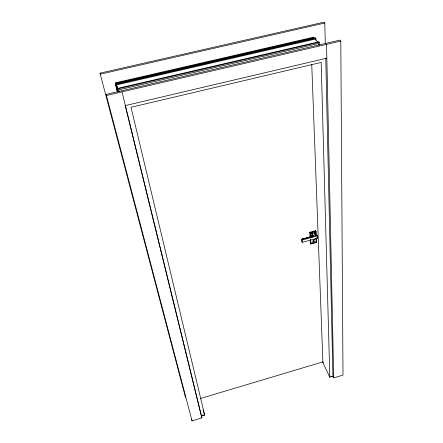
<?xml version="1.0" encoding="UTF-8"?>
<svg xmlns="http://www.w3.org/2000/svg" width="443" height="443" viewBox="0 0 443 443"><rect width="100%" height="100%" fill="white"/><g stroke="black" fill="none" stroke-linecap="round" stroke-linejoin="round"><path stroke-width="0.66" d="M309.845 232.414L310.338 232.813L315.997 231.252L310.166 232.664L310.288 237.049L310.593 237.199L310.045 236.612L309.923 232.232L315.66 230.676L316.164 235.449M316.08 238.982L316.357 242.354L310.908 243.91L310.609 243.766L310.416 239.641M314.364 234.225L314.314 233.062L315.842 231.318L315.66 230.676M315.449 230.665L315.842 231.318C315.505 234.103 310.604 232.182 312.071 235.432L310.288 237.049M310.128 232.104L310.338 232.813L312.049 233.633L309.923 232.232M315.671 238.533L313.86 240.267L313.422 240.012L313.029 240.438L313.112 241.745L310.704 243.899L310.205 239.89M313.528 241.95L313.085 241.701L313.528 241.95L313.893 241.479L313.86 240.267M315.759 235.704L316.867 235.172L301.666 239.303L301.805 241.596L302.22 242.371L317.387 238.229L317.299 235.936L316.867 235.172L315.759 235.704L314.253 233.035L315.842 231.318L316.014 235.659M313.5 236.329L312.049 233.633M312.171 234.812L312.298 235.272L312.381 234.74M202.041 415.672L204.085 415.052M330.871 376.672L332.161 376.279M191.708 419.615L192.052 420.85L201.914 417.86L201.393 416.088L204.666 415.097L131.001 107.289L321.175 62.419L329.819 377.209L332.92 376.268L325.755 58.183M332.92 376.268L333.712 377.907L343.009 375.088L340.794 41.066L339.947 40.114L106.148 94.398L192.052 420.85M200.607 398.456L323.002 361.853M329.819 377.209L322.925 362.756L323.412 362.612M310.371 243.323L311.977 243.113M312.974 236.484L310.543 237.149L310.338 232.813L312.005 233.655L313.489 236.368M311.916 236.839L313.24 236.473M312.885 236.473L301.666 239.303L302.082 240.078L317.299 235.936M312.847 236.496L301.666 239.303L312.83 236.529M125.369 105.584L326.84 58.166M118.89 91.208L118.558 89.868L318.052 43.613L319.265 45.081M201.914 417.86L122.008 91.856L340.794 41.066M115.789 82.73L313.611 37.173L314.026 37.672L115.972 83.306L115.789 82.73L116.121 84.07M117.417 91.917L115.401 83.86L315.433 37.749L315.853 38.253L315.92 40.324M115.401 83.86L115.59 84.441L315.853 38.253M117.661 89.63L116.492 84.94L315.195 39.084L317.731 42.14M117.727 91.917L116.891 88.561L318.816 41.814L319.159 42.223L319.237 44.987M116.891 88.561L117.041 89.037L319.159 42.223M185.146 396.092L185.473 397.255L99.991 73.145L324.027 22.15L324.802 23.025L325.273 43.768M324.802 23.025L100.29 74.18L99.991 73.145M310.349 236.761L310.045 236.612M313.915 241.524L316.357 242.354L316.269 238.046M310.609 243.766L310.908 243.91L310.665 243.473M312.071 235.432L310.543 237.149L312.071 235.432L312.968 237.038M316.955 237.465L317.387 238.229M316.191 241.734L316.296 242.382L315.914 242.033M122.008 91.856L106.475 95.533L106.148 94.398M118.558 89.868L119.167 91.773M116.492 84.94L117.799 89.06M203.127 409.908L204.666 415.097M116.47 85.028L117.14 87.714M116.459 85.416L117.129 88.096M117.041 89.037L117.711 91.723M115.59 84.441L117.428 91.812M125.142 105.141L201.393 416.088M302.082 240.078L302.22 242.371M310.648 239.597L310.848 243.871L316.296 242.382L316.125 238.101M315.748 230.814L315.87 233.815M311.739 64.423L322.925 362.756M318.816 41.814L318.855 43.198M326.546 44.317L333.712 377.907"/></g></svg>
